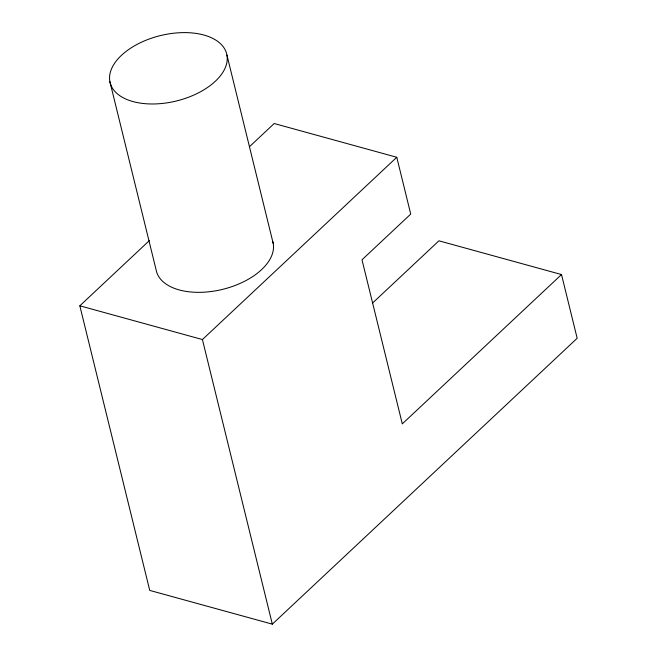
<?xml version="1.0" encoding="UTF-8"?>
<svg xmlns="http://www.w3.org/2000/svg" width="657" height="657" viewBox="0 0 657 657"><rect width="100%" height="100%" fill="white"/><g stroke="black" fill="none" stroke-linecap="round" stroke-linejoin="round"><path stroke-width="0.99" d="M372.404 303.197L438.925 240.807L561.513 274.552L577.166 338.273L272.327 624.15L149.739 590.405L79.834 305.801L149.353 240.602M249.529 146.659L274.191 123.524L396.779 157.269L410.732 214.083L361.999 259.786L402.298 423.872L561.513 274.552M79.834 305.801L202.422 339.546L396.779 157.269M226.944 55.089A60.042 33.663 -13.8 0 1 144.359 103.609A60.042 33.663 -13.8 0 1 133.888 46.179A60.042 33.663 -13.8 0 1 226.944 55.089L273.213 243.451M202.422 339.546L272.327 624.15M109.85 81.501L156.111 269.855A60.042 33.663 -13.8 0 0 222.395 289.417A60.042 33.663 -13.8 0 0 272.762 241.554"/></g></svg>
